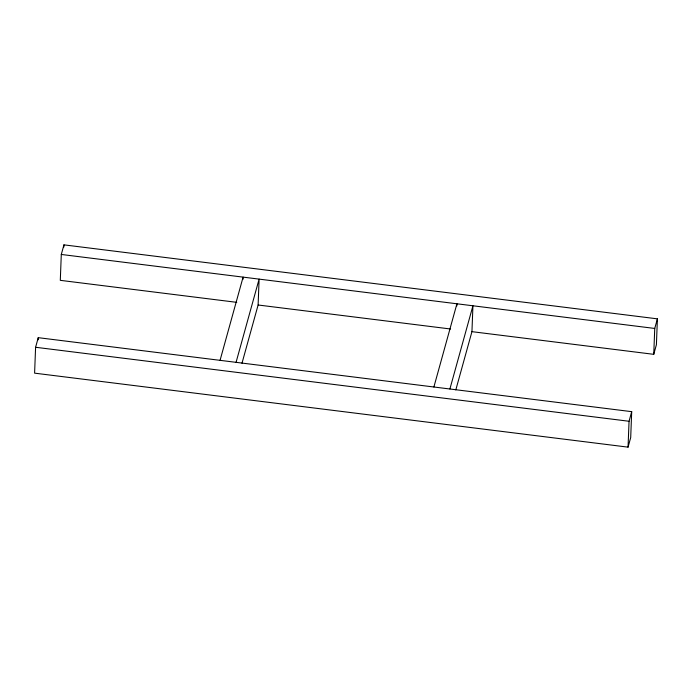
<?xml version="1.0" encoding="UTF-8"?>
<svg xmlns="http://www.w3.org/2000/svg" width="692" height="692" viewBox="0 0 692 692"><rect width="100%" height="100%" fill="white"/><g stroke="black" fill="none" stroke-linecap="round" stroke-linejoin="round"><path stroke-width="1.04" d="M35.595 347.272L34.6 373.152L628.051 447.144L630.706 437.543L631.701 411.662L38.25 337.67L35.595 347.272L629.045 421.264L631.701 411.662M38.172 339.833L38.25 337.67M455.812 389.907L471.944 331.658L653.75 354.33L656.405 344.728L657.4 318.848L63.949 244.856L61.294 254.457L60.299 280.338L236.759 302.343M63.872 247.009L63.949 244.856M243.013 279.283L243.1 277.12L220.056 360.342M241.984 363.248L258.116 304.999L259.111 279.118L236.067 362.331M456.841 305.942L456.928 303.779L433.884 387.001M471.944 331.658L472.939 305.777L449.895 388.99M628.051 447.144L629.045 421.264M653.75 354.33L654.744 328.449L657.4 318.848M61.294 254.457L654.744 328.449M258.116 304.999L450.587 329.003"/></g></svg>
